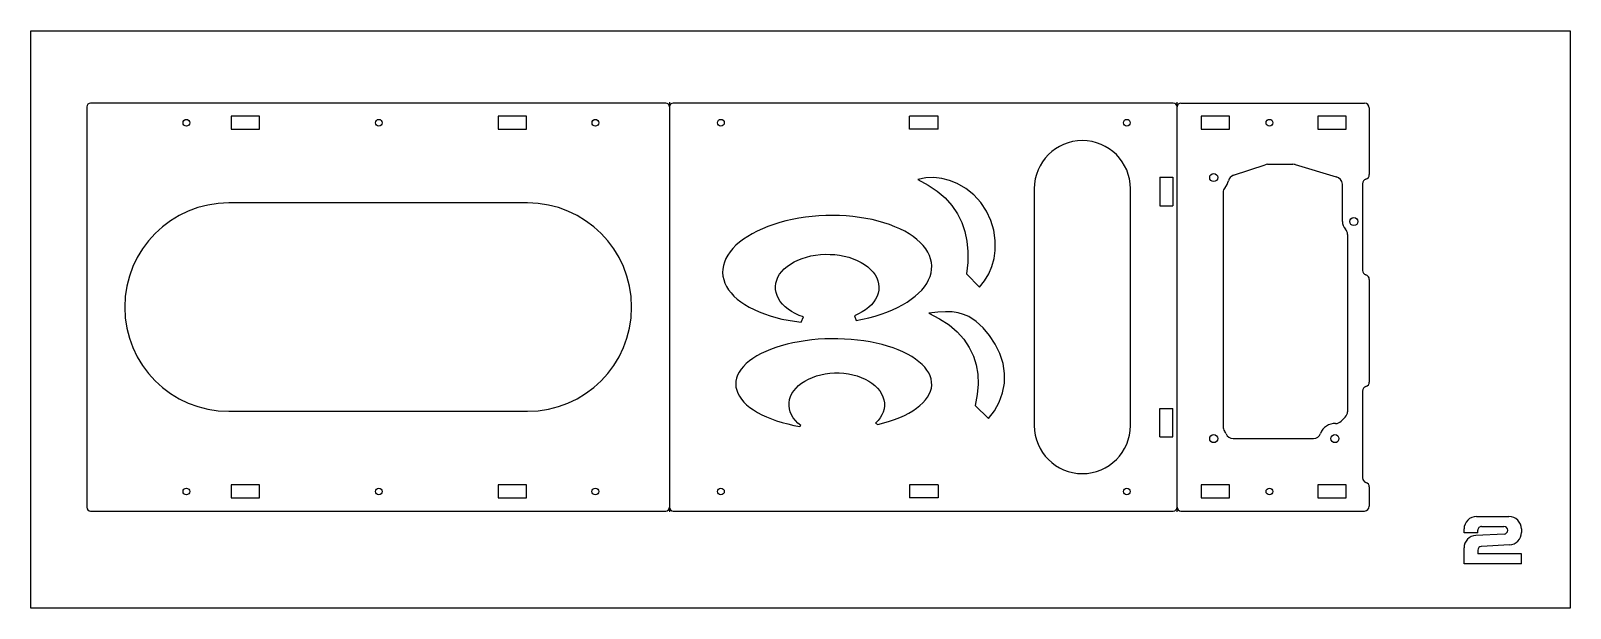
# Model space of a CAD drawing. Header units: inches. Extents: x -1306 to -493, y 1035 to 1340.
import ezdxf

# ---------------------------------------------------------------- set-up
doc = ezdxf.new("R2010")
doc.units = ezdxf.units.IN
doc.header["$MEASUREMENT"] = 0
doc.linetypes.add('Continuous2', pattern=[0])

msp = doc.modelspace()

# ---------------------------------------------------------------- linework, layer by layer
at = {"color": 2, "linetype": 'Continuous2', "lineweight": -3, "true_color": 0xffff00}
for p, q in [((-1306.22, 1339.94), (-493.42, 1339.94)), ((-1306.22, 1035.14), (-1306.22, 1339.94)), ((-493.42, 1339.94), (-493.42, 1035.14)), ((-493.42, 1035.14), (-1306.22, 1035.14))]:
    msp.add_line(p, q, dxfattribs=at)
at = {"color": 1, "linetype": 'Continuous2', "lineweight": -3, "true_color": 0xff0000}
for p, q in [((-971, 1301.73), (-1274.65, 1301.73)), ((-703, 1301.73), (-967, 1301.73)), ((-699, 1301.73), (-602, 1301.73)), ((-1276.65, 1299.73), (-1276.65, 1088.45)), ((-599.5, 1299.23), (-599.5, 1264)), ((-603, 1259.23), (-603, 1213.43)), ((-599.5, 1208.66), (-599.5, 1154.52)), ((-603, 1149.75), (-603, 1103.95)), ((-599.5, 1099.18), (-599.5, 1088.95)), ((-1274.65, 1086.45), (-971, 1086.45)), ((-967, 1086.45), (-703, 1086.45)), ((-699, 1086.45), (-602, 1086.45))]:
    msp.add_line(p, q, dxfattribs=at)
at = {"color": 5, "linetype": 'Continuous2', "lineweight": -3, "true_color": 0x0000ff}
for p, q in [((-969, 1302.23), (-969, 1085.95)), ((-701, 1085.95), (-701, 1302.23)), ((-1185.45, 1294.85), (-1200.45, 1294.85)), ((-1200.45, 1294.85), (-1200.45, 1287.99)), ((-1185.45, 1287.99), (-1185.45, 1294.85)), ((-1044.45, 1294.85), (-1059.45, 1294.85)), ((-1059.45, 1294.85), (-1059.45, 1287.99)), ((-1044.45, 1287.99), (-1044.45, 1294.85)), ((-827.18, 1294.85), (-842.18, 1294.85)), ((-842.18, 1287.99), (-842.18, 1294.85)), ((-827.18, 1287.99), (-827.18, 1294.85)), ((-673.3, 1294.85), (-688.3, 1294.85)), ((-688.3, 1294.85), (-688.3, 1287.99)), ((-673.3, 1287.99), (-673.3, 1294.85)), ((-611.7, 1294.85), (-626.7, 1294.85)), ((-626.7, 1294.85), (-626.7, 1287.99)), ((-611.7, 1287.99), (-611.7, 1294.85)), ((-1200.45, 1287.99), (-1185.45, 1287.99)), ((-1059.45, 1287.99), (-1044.45, 1287.99)), ((-827.18, 1287.99), (-842.18, 1287.99)), ((-688.3, 1287.99), (-673.3, 1287.99)), ((-626.7, 1287.99), (-611.7, 1287.99)), ((-671.2, 1263.68), (-654.49, 1269.26)), ((-653.22, 1269.47), (-639.81, 1269.47)), ((-638.67, 1269.3), (-617.07, 1262.86)), ((-833.7, 1262.27), (-837.92, 1261.39)), ((-837.92, 1261.39), (-832.46, 1258.52)), ((-829.45, 1262.46), (-833.7, 1262.27)), ((-825.24, 1262.01), (-829.45, 1262.46)), ((-821.11, 1260.96), (-825.24, 1262.01)), ((-817.13, 1259.36), (-821.11, 1260.96)), ((-710.13, 1262.59), (-703.27, 1262.59)), ((-710.13, 1262.59), (-710.13, 1247.59)), ((-703.27, 1262.59), (-703.27, 1247.59)), ((-832.46, 1258.52), (-827.64, 1255.29)), ((-827.64, 1255.29), (-823.44, 1251.69)), ((-812.46, 1256.66), (-817.13, 1259.36)), ((-808.24, 1253.26), (-812.46, 1256.66)), ((-804.58, 1249.26), (-808.24, 1253.26)), ((-776.4, 1256.59), (-776.4, 1131.59)), ((-725.6, 1131.59), (-725.6, 1256.59)), ((-676.65, 1254.52), (-676.65, 1130.98)), ((-613.67, 1239.26), (-613.67, 1258.91)), ((-1044, 1249.09), (-1201.65, 1249.09)), ((-823.44, 1251.69), (-819.87, 1247.72)), ((-819.87, 1247.72), (-816.93, 1243.39)), ((-801.6, 1244.74), (-804.58, 1249.26)), ((-799.32, 1239.82), (-801.6, 1244.74)), ((-710.13, 1247.59), (-703.27, 1247.59)), ((-919.91, 1235.46), (-922.67, 1234.2)), ((-917.01, 1236.63), (-919.91, 1235.46)), ((-913.97, 1237.71), (-917.01, 1236.63)), ((-910.81, 1238.69), (-913.97, 1237.71)), ((-907.55, 1239.56), (-910.81, 1238.69)), ((-904.19, 1240.32), (-907.55, 1239.56)), ((-900.75, 1240.96), (-904.19, 1240.32)), ((-897.25, 1241.5), (-900.75, 1240.96)), ((-893.7, 1241.91), (-897.25, 1241.5)), ((-890.11, 1242.21), (-893.7, 1241.91)), ((-886.51, 1242.39), (-890.11, 1242.21)), ((-882.9, 1242.44), (-886.51, 1242.39)), ((-879.31, 1242.38), (-882.9, 1242.44)), ((-875.74, 1242.19), (-879.31, 1242.38)), ((-872.22, 1241.88), (-875.74, 1242.19)), ((-868.75, 1241.45), (-872.22, 1241.88)), ((-865.36, 1240.91), (-868.75, 1241.45)), ((-862.05, 1240.25), (-865.36, 1240.91)), ((-858.84, 1239.48), (-862.05, 1240.25)), ((-855.75, 1238.6), (-858.84, 1239.48)), ((-852.78, 1237.62), (-855.75, 1238.6)), ((-849.96, 1236.53), (-852.78, 1237.62)), ((-847.29, 1235.35), (-849.96, 1236.53)), ((-816.93, 1243.39), (-814.61, 1238.69)), ((-814.61, 1238.69), (-813, 1233.92)), ((-797.78, 1234.63), (-799.32, 1239.82)), ((-932.02, 1228.33), (-933.88, 1226.7)), ((-929.95, 1229.91), (-932.02, 1228.33)), ((-927.7, 1231.41), (-929.95, 1229.91)), ((-925.27, 1232.84), (-927.7, 1231.41)), ((-922.67, 1234.2), (-925.27, 1232.84)), ((-844.78, 1234.08), (-847.29, 1235.35)), ((-842.45, 1232.72), (-844.78, 1234.08)), ((-840.3, 1231.28), (-842.45, 1232.72)), ((-838.35, 1229.77), (-840.3, 1231.28)), ((-836.6, 1228.19), (-838.35, 1229.77)), ((-835.06, 1226.55), (-836.6, 1228.19)), ((-813, 1233.92), (-811.96, 1228.82)), ((-811.96, 1228.82), (-811.47, 1223.4)), ((-797.01, 1229.29), (-797.78, 1234.63)), ((-797.01, 1223.91), (-797.01, 1229.29)), ((-611.01, 1232.47), (-611.01, 1138.84)), ((-939.22, 1219.69), (-940, 1217.86)), ((-938.22, 1221.5), (-939.22, 1219.69)), ((-936.99, 1223.27), (-938.22, 1221.5)), ((-935.54, 1225.01), (-936.99, 1223.27)), ((-933.88, 1226.7), (-935.54, 1225.01)), ((-901.17, 1218.89), (-898.99, 1219.76)), ((-898.99, 1219.76), (-896.7, 1220.49)), ((-896.7, 1220.49), (-894.3, 1221.07)), ((-894.3, 1221.07), (-891.84, 1221.52)), ((-891.84, 1221.52), (-889.32, 1221.81)), ((-889.32, 1221.81), (-886.76, 1221.95)), ((-886.76, 1221.95), (-884.2, 1221.93)), ((-884.2, 1221.93), (-881.66, 1221.77)), ((-881.66, 1221.77), (-879.14, 1221.45)), ((-879.14, 1221.45), (-876.69, 1220.98)), ((-876.69, 1220.98), (-874.31, 1220.36)), ((-874.31, 1220.36), (-872.04, 1219.61)), ((-872.04, 1219.61), (-869.88, 1218.72)), ((-833.73, 1224.85), (-835.06, 1226.55)), ((-832.63, 1223.11), (-833.73, 1224.85)), ((-831.75, 1221.33), (-832.63, 1223.11)), ((-831.11, 1219.52), (-831.75, 1221.33)), ((-830.69, 1217.69), (-831.11, 1219.52)), ((-811.47, 1223.4), (-811.53, 1217.65)), ((-798.71, 1215.55), (-797.6, 1219.67)), ((-797.6, 1219.67), (-797.01, 1223.91)), ((-940.85, 1214.15), (-940.93, 1212.29)), ((-940.93, 1212.29), (-940.77, 1210.44)), ((-940.54, 1216.01), (-940.85, 1214.15)), ((-940, 1217.86), (-940.54, 1216.01)), ((-911.72, 1209.86), (-910.82, 1211.39)), ((-910.82, 1211.39), (-909.69, 1212.87)), ((-909.69, 1212.87), (-908.36, 1214.27)), ((-908.36, 1214.27), (-906.82, 1215.58)), ((-906.82, 1215.58), (-905.1, 1216.8)), ((-905.1, 1216.8), (-903.21, 1217.91)), ((-903.21, 1217.91), (-901.17, 1218.89)), ((-869.88, 1218.72), (-867.87, 1217.71)), ((-867.87, 1217.71), (-866.01, 1216.58)), ((-866.01, 1216.58), (-864.32, 1215.34)), ((-864.32, 1215.34), (-862.82, 1214.01)), ((-862.82, 1214.01), (-861.53, 1212.6)), ((-861.53, 1212.6), (-860.44, 1211.11)), ((-860.44, 1211.11), (-859.58, 1209.57)), ((-831.39, 1210.27), (-830.87, 1212.12)), ((-830.87, 1212.12), (-830.57, 1213.98)), ((-830.52, 1215.84), (-830.69, 1217.69)), ((-830.57, 1213.98), (-830.52, 1215.84)), ((-811.53, 1217.65), (-812.16, 1211.58)), ((-812.16, 1211.58), (-805.36, 1204.53)), ((-802.58, 1207.92), (-800.37, 1211.61)), ((-800.37, 1211.61), (-798.71, 1215.55)), ((-940.77, 1210.44), (-940.37, 1208.61)), ((-940.37, 1208.61), (-939.74, 1206.79)), ((-939.74, 1206.79), (-938.88, 1205.01)), ((-938.88, 1205.01), (-937.8, 1203.27)), ((-937.8, 1203.27), (-936.49, 1201.57)), ((-913.04, 1205.02), (-912.84, 1206.66)), ((-913.01, 1203.38), (-913.04, 1205.02)), ((-912.73, 1201.75), (-913.01, 1203.38)), ((-912.84, 1206.66), (-912.4, 1208.27)), ((-912.4, 1208.27), (-911.72, 1209.86)), ((-859.58, 1209.57), (-858.95, 1207.98)), ((-858.95, 1207.98), (-858.55, 1206.35)), ((-858.47, 1203.08), (-858.79, 1201.45)), ((-858.55, 1206.35), (-858.39, 1204.72)), ((-858.39, 1204.72), (-858.47, 1203.08)), ((-837.43, 1201.42), (-835.78, 1203.11)), ((-835.78, 1203.11), (-834.35, 1204.85)), ((-834.35, 1204.85), (-833.14, 1206.63)), ((-833.14, 1206.63), (-832.15, 1208.44)), ((-832.15, 1208.44), (-831.39, 1210.27)), ((-805.36, 1204.53), (-802.58, 1207.92)), ((-936.49, 1201.57), (-934.96, 1199.93)), ((-934.96, 1199.93), (-933.23, 1198.34)), ((-933.23, 1198.34), (-931.29, 1196.83)), ((-931.29, 1196.83), (-929.15, 1195.38)), ((-929.15, 1195.38), (-926.84, 1194.02)), ((-912.22, 1200.14), (-912.73, 1201.75)), ((-911.47, 1198.57), (-912.22, 1200.14)), ((-910.5, 1197.05), (-911.47, 1198.57)), ((-909.31, 1195.6), (-910.5, 1197.05)), ((-907.92, 1194.22), (-909.31, 1195.6)), ((-862.37, 1195.33), (-863.8, 1193.97)), ((-861.14, 1196.78), (-862.37, 1195.33)), ((-860.13, 1198.28), (-861.14, 1196.78)), ((-859.34, 1199.84), (-860.13, 1198.28)), ((-858.79, 1201.45), (-859.34, 1199.84)), ((-848.58, 1193.9), (-845.99, 1195.25)), ((-845.99, 1195.25), (-843.57, 1196.69)), ((-843.57, 1196.69), (-841.33, 1198.2)), ((-841.33, 1198.2), (-839.28, 1199.78)), ((-839.28, 1199.78), (-837.43, 1201.42)), ((-926.84, 1194.02), (-924.34, 1192.74)), ((-924.34, 1192.74), (-921.68, 1191.55)), ((-921.68, 1191.55), (-918.87, 1190.46)), ((-918.87, 1190.46), (-915.91, 1189.46)), ((-915.91, 1189.46), (-912.83, 1188.58)), ((-912.83, 1188.58), (-909.63, 1187.8)), ((-909.63, 1187.8), (-906.33, 1187.13)), ((-906.33, 1192.93), (-907.92, 1194.22)), ((-904.56, 1191.75), (-906.33, 1192.93)), ((-906.33, 1187.13), (-902.94, 1186.58)), ((-902.62, 1190.67), (-904.56, 1191.75)), ((-900.53, 1189.72), (-902.62, 1190.67)), ((-898.32, 1188.9), (-900.53, 1189.72)), ((-899.48, 1186.14), (-898.32, 1188.9)), ((-869.2, 1190.49), (-871.31, 1189.56)), ((-871.31, 1189.56), (-870.44, 1187.07)), ((-870.44, 1187.07), (-867, 1187.73)), ((-867.23, 1191.54), (-869.2, 1190.49)), ((-865.43, 1192.71), (-867.23, 1191.54)), ((-867, 1187.73), (-863.65, 1188.5)), ((-863.8, 1193.97), (-865.43, 1192.71)), ((-863.65, 1188.5), (-860.39, 1189.38)), ((-860.39, 1189.38), (-857.24, 1190.36)), ((-857.24, 1190.36), (-854.22, 1191.45)), ((-854.22, 1191.45), (-851.32, 1192.63)), ((-851.32, 1192.63), (-848.58, 1193.9)), ((-827.36, 1191.44), (-832, 1190.88)), ((-832, 1190.88), (-826.35, 1187.93)), ((-823.31, 1191.66), (-827.36, 1191.44)), ((-826.35, 1187.93), (-821.39, 1184.66)), ((-819.75, 1191.55), (-823.31, 1191.66)), ((-816.57, 1191.09), (-819.75, 1191.55)), ((-813.69, 1190.25), (-816.57, 1191.09)), ((-810.99, 1189.04), (-813.69, 1190.25)), ((-807.12, 1186.49), (-810.99, 1189.04)), ((-902.94, 1186.58), (-899.48, 1186.14)), ((-821.39, 1184.66), (-817.12, 1181.05)), ((-817.12, 1181.05), (-813.55, 1177.1)), ((-803.4, 1183.12), (-807.12, 1186.49)), ((-799.97, 1179.07), (-803.4, 1183.12)), ((-796.97, 1174.5), (-799.97, 1179.07)), ((-918.16, 1170.7), (-920.59, 1169.54)), ((-915.57, 1171.77), (-918.16, 1170.7)), ((-912.82, 1172.77), (-915.57, 1171.77)), ((-909.94, 1173.67), (-912.82, 1172.77)), ((-906.93, 1174.49), (-909.94, 1173.67)), ((-903.8, 1175.21), (-906.93, 1174.49)), ((-900.58, 1175.83), (-903.8, 1175.21)), ((-897.28, 1176.35), (-900.58, 1175.83)), ((-893.91, 1176.76), (-897.28, 1176.35)), ((-890.48, 1177.07), (-893.91, 1176.76)), ((-887.02, 1177.27), (-890.48, 1177.07)), ((-883.54, 1177.36), (-887.02, 1177.27)), ((-880.05, 1177.35), (-883.54, 1177.36)), ((-876.57, 1177.23), (-880.05, 1177.35)), ((-873.12, 1177), (-876.57, 1177.23)), ((-869.7, 1176.66), (-873.12, 1177)), ((-866.35, 1176.21), (-869.7, 1176.66)), ((-863.07, 1175.67), (-866.35, 1176.21)), ((-859.87, 1175.02), (-863.07, 1175.67)), ((-856.78, 1174.27), (-859.87, 1175.02)), ((-853.8, 1173.43), (-856.78, 1174.27)), ((-850.95, 1172.5), (-853.8, 1173.43)), ((-848.25, 1171.49), (-850.95, 1172.5)), ((-845.7, 1170.39), (-848.25, 1171.49)), ((-813.55, 1177.1), (-810.68, 1172.83)), ((-810.68, 1172.83), (-808.49, 1168.23)), ((-794.56, 1169.54), (-796.97, 1174.5)), ((-929.94, 1162.78), (-931.19, 1161.28)), ((-928.48, 1164.25), (-929.94, 1162.78)), ((-926.8, 1165.66), (-928.48, 1164.25)), ((-924.92, 1167.02), (-926.8, 1165.66)), ((-922.85, 1168.31), (-924.92, 1167.02)), ((-920.59, 1169.54), (-922.85, 1168.31)), ((-843.31, 1169.21), (-845.7, 1170.39)), ((-841.11, 1167.96), (-843.31, 1169.21)), ((-839.09, 1166.65), (-841.11, 1167.96)), ((-837.26, 1165.28), (-839.09, 1166.65)), ((-835.64, 1163.85), (-837.26, 1165.28)), ((-834.24, 1162.38), (-835.64, 1163.85)), ((-833.05, 1160.86), (-834.24, 1162.38)), ((-808.49, 1168.23), (-807.07, 1163.59)), ((-807.07, 1163.59), (-806.26, 1158.65)), ((-792.87, 1164.36), (-794.56, 1169.54)), ((-792.04, 1159.1), (-792.87, 1164.36)), ((-933.92, 1154.98), (-934.02, 1153.37)), ((-933.59, 1156.58), (-933.92, 1154.98)), ((-933.02, 1158.17), (-933.59, 1156.58)), ((-932.22, 1159.74), (-933.02, 1158.17)), ((-931.19, 1161.28), (-932.22, 1159.74)), ((-899.24, 1153.92), (-897.49, 1155.07)), ((-897.49, 1155.07), (-895.58, 1156.09)), ((-895.58, 1156.09), (-893.53, 1156.99)), ((-893.53, 1156.99), (-891.36, 1157.75)), ((-891.36, 1157.75), (-889.08, 1158.37)), ((-889.08, 1158.37), (-886.73, 1158.84)), ((-886.73, 1158.84), (-884.32, 1159.15)), ((-884.32, 1159.15), (-881.87, 1159.31)), ((-881.87, 1159.31), (-879.41, 1159.3)), ((-879.41, 1159.3), (-876.97, 1159.14)), ((-876.97, 1159.14), (-874.56, 1158.82)), ((-874.56, 1158.82), (-872.2, 1158.35)), ((-872.2, 1158.35), (-869.93, 1157.73)), ((-869.93, 1157.73), (-867.76, 1156.96)), ((-867.76, 1156.96), (-865.71, 1156.06)), ((-865.71, 1156.06), (-863.81, 1155.03)), ((-863.81, 1155.03), (-862.07, 1153.88)), ((-832.08, 1159.31), (-833.05, 1160.86)), ((-831.34, 1157.74), (-832.08, 1159.31)), ((-830.84, 1156.15), (-831.34, 1157.74)), ((-830.57, 1154.54), (-830.84, 1156.15)), ((-830.53, 1152.93), (-830.57, 1154.54)), ((-806.26, 1158.65), (-806.07, 1153.42)), ((-792.14, 1153.89), (-792.04, 1159.1)), ((-934.02, 1153.37), (-933.89, 1151.76)), ((-933.89, 1151.76), (-933.52, 1150.16)), ((-933.52, 1150.16), (-932.92, 1148.57)), ((-932.92, 1148.57), (-932.09, 1147.01)), ((-932.09, 1147.01), (-931.03, 1145.48)), ((-905.58, 1145.24), (-905.07, 1146.84)), ((-905.07, 1146.84), (-904.33, 1148.39)), ((-904.33, 1148.39), (-903.37, 1149.89)), ((-903.37, 1149.89), (-902.19, 1151.32)), ((-902.19, 1151.32), (-900.81, 1152.67)), ((-900.81, 1152.67), (-899.24, 1153.92)), ((-862.07, 1153.88), (-860.5, 1152.63)), ((-860.5, 1152.63), (-859.12, 1151.28)), ((-859.12, 1151.28), (-857.95, 1149.84)), ((-857.95, 1149.84), (-857, 1148.34)), ((-857, 1148.34), (-856.27, 1146.79)), ((-856.27, 1146.79), (-855.77, 1145.19)), ((-833.84, 1145.06), (-832.72, 1146.59)), ((-832.72, 1146.59), (-831.83, 1148.14)), ((-831.83, 1148.14), (-831.16, 1149.72)), ((-831.16, 1149.72), (-830.73, 1151.32)), ((-830.73, 1151.32), (-830.53, 1152.93)), ((-806.5, 1147.9), (-807.54, 1142.08)), ((-806.07, 1153.42), (-806.5, 1147.9)), ((-794.86, 1143.95), (-793.1, 1148.8)), ((-793.1, 1148.8), (-792.14, 1153.89)), ((-1201.65, 1139.09), (-1044, 1139.09)), ((-931.03, 1145.48), (-929.75, 1143.98)), ((-929.75, 1143.98), (-928.25, 1142.52)), ((-928.25, 1142.52), (-926.55, 1141.12)), ((-926.55, 1141.12), (-924.64, 1139.77)), ((-924.64, 1139.77), (-922.54, 1138.48)), ((-922.54, 1138.48), (-920.26, 1137.26)), ((-905.87, 1141.99), (-905.85, 1143.62)), ((-905.66, 1140.37), (-905.87, 1141.99)), ((-905.85, 1143.62), (-905.58, 1145.24)), ((-905.22, 1138.76), (-905.66, 1140.37)), ((-904.54, 1137.2), (-905.22, 1138.76)), ((-856.16, 1138.71), (-856.84, 1137.15)), ((-855.7, 1140.32), (-856.16, 1138.71)), ((-855.77, 1145.19), (-855.51, 1143.57)), ((-855.48, 1141.94), (-855.7, 1140.32)), ((-855.51, 1143.57), (-855.48, 1141.94)), ((-844.94, 1136.94), (-842.61, 1138.14)), ((-842.61, 1138.14), (-840.46, 1139.41)), ((-840.46, 1139.41), (-838.5, 1140.74)), ((-838.5, 1140.74), (-836.74, 1142.13)), ((-836.74, 1142.13), (-835.18, 1143.57)), ((-835.18, 1143.57), (-833.84, 1145.06)), ((-807.54, 1142.08), (-800.5, 1135.28)), ((-800.5, 1135.28), (-797.35, 1139.41)), ((-797.35, 1139.41), (-794.86, 1143.95)), ((-710.13, 1140.59), (-703.27, 1140.59)), ((-710.13, 1125.59), (-710.13, 1140.59)), ((-703.27, 1125.59), (-703.27, 1140.59)), ((-920.26, 1137.26), (-917.8, 1136.12)), ((-917.8, 1136.12), (-915.19, 1135.05)), ((-915.19, 1135.05), (-912.42, 1134.07)), ((-912.42, 1134.07), (-909.52, 1133.18)), ((-909.52, 1133.18), (-906.49, 1132.38)), ((-906.49, 1132.38), (-903.35, 1131.67)), ((-903.63, 1135.68), (-904.54, 1137.2)), ((-902.51, 1134.23), (-903.63, 1135.68)), ((-903.35, 1131.67), (-900.12, 1131.06)), ((-901.17, 1132.86), (-902.51, 1134.23)), ((-899.65, 1131.59), (-901.17, 1132.86)), ((-900.12, 1131.06), (-899.65, 1131.59)), ((-858.89, 1134.19), (-860.23, 1132.82)), ((-860.23, 1132.82), (-858.9, 1132.17)), ((-858.9, 1132.17), (-855.84, 1132.95)), ((-857.76, 1135.64), (-858.89, 1134.19)), ((-856.84, 1137.15), (-857.76, 1135.64)), ((-855.84, 1132.95), (-852.9, 1133.82)), ((-852.9, 1133.82), (-850.1, 1134.78)), ((-850.1, 1134.78), (-847.44, 1135.82)), ((-847.44, 1135.82), (-844.94, 1136.94)), ((-614.38, 1133.82), (-612.18, 1136.02)), ((-710.13, 1125.59), (-703.27, 1125.59)), ((-671.41, 1124.66), (-628.97, 1124.66)), ((-1185.45, 1100.19), (-1200.45, 1100.19)), ((-1200.45, 1100.19), (-1200.45, 1093.33)), ((-1185.45, 1093.33), (-1185.45, 1100.19)), ((-1044.45, 1100.19), (-1059.45, 1100.19)), ((-1059.45, 1100.19), (-1059.45, 1093.33)), ((-1044.45, 1093.33), (-1044.45, 1100.19)), ((-827.18, 1100.19), (-842.18, 1100.19)), ((-842.18, 1100.19), (-842.18, 1093.33)), ((-827.18, 1100.19), (-827.18, 1093.33)), ((-673.3, 1100.19), (-688.3, 1100.19)), ((-688.3, 1100.19), (-688.3, 1093.33)), ((-673.3, 1093.33), (-673.3, 1100.19)), ((-611.7, 1100.19), (-626.7, 1100.19)), ((-626.7, 1100.19), (-626.7, 1093.33)), ((-611.7, 1093.33), (-611.7, 1100.19)), ((-1200.45, 1093.33), (-1185.45, 1093.33)), ((-1059.45, 1093.33), (-1044.45, 1093.33)), ((-827.18, 1093.33), (-842.18, 1093.33)), ((-688.3, 1093.33), (-673.3, 1093.33)), ((-626.7, 1093.33), (-611.7, 1093.33))]:
    msp.add_line(p, q, dxfattribs=at)
at = {"color": 3, "linetype": 'Continuous2', "lineweight": -3, "true_color": 0x00ff00}
for p, q in [((-542.88, 1083.54), (-525.77, 1083.54)), ((-549.46, 1074.99), (-549.46, 1076.96)), ((-542.22, 1074.99), (-549.46, 1074.99)), ((-528.3, 1074.3), (-543.21, 1073.56)), ((-542.22, 1074.99), (-542.22, 1076.3)), ((-540.25, 1078.28), (-528.4, 1078.28)), ((-526.43, 1076.27), (-526.43, 1076.3)), ((-519.19, 1076.96), (-519.19, 1075.09)), ((-549.46, 1058.54), (-549.46, 1066.98)), ((-542.22, 1065.81), (-542.22, 1063.8)), ((-525.44, 1068.52), (-540.34, 1067.78)), ((-519.19, 1058.54), (-549.46, 1058.54)), ((-519.19, 1063.8), (-542.22, 1063.8)), ((-519.19, 1058.54), (-519.19, 1063.8))]:
    msp.add_line(p, q, dxfattribs=at)
at = {"color": 5, "linetype": 'Continuous2', "lineweight": -3, "true_color": 0x0000ff}
for centre, radius in [((-1224.08, 1291.41), 1.77), ((-1122.45, 1291.41), 1.77), ((-1008.13, 1291.41), 1.77), ((-941.83, 1291.42), 1.78), ((-727.54, 1291.42), 1.78), ((-652.23, 1291.42), 1.78), ((-681.65, 1262.46), 2.13), ((-607.67, 1239.26), 2.13), ((-681.65, 1124.66), 2.13), ((-617.65, 1124.66), 2.13), ((-1224.08, 1096.77), 1.77), ((-1122.45, 1096.77), 1.78), ((-1008.13, 1096.77), 1.78), ((-941.83, 1096.76), 1.78), ((-727.54, 1096.76), 1.77), ((-652.23, 1096.76), 1.78)]:
    msp.add_circle(centre, radius, dxfattribs=at)
at = {"color": 1, "linetype": 'Continuous2', "lineweight": -3, "true_color": 0xff0000}
for centre, radius, start, end in [((-1274.65, 1299.73), 2, 90, 180), ((-971, 1299.73), 2, 360, 90), ((-967, 1299.73), 2, 90, 180), ((-703, 1299.73), 2, 360, 90), ((-699, 1299.73), 2, 90, 180), ((-602, 1299.23), 2.5, 0, 90), ((-600.5, 1259.23), 2.5, 107.4576, 180), ((-602, 1264), 2.5, 287.4576, 360), ((-600.5, 1213.43), 2.5, 180, 252.5424), ((-602, 1208.66), 2.5, 0, 72.5424), ((-602, 1154.52), 2.5, 287.4576, 0), ((-600.5, 1149.75), 2.5, 107.4576, 180), ((-600.5, 1103.95), 2.5, 180, 252.5424), ((-602, 1099.18), 2.5, 0, 72.5424), ((-1274.65, 1088.45), 2, 180, 270), ((-971, 1088.45), 2, 270, 0), ((-967, 1088.45), 2, 180, 270), ((-703, 1088.45), 2, 270, 0), ((-699, 1088.45), 2, 180, 270), ((-602, 1088.95), 2.5, 270, 0)]:
    msp.add_arc(centre, radius, start, end, dxfattribs=at)
at = {"color": 5, "linetype": 'Continuous2', "lineweight": -3, "true_color": 0x0000ff}
for centre, radius, start, end in [((-751, 1256.59), 25.4, 0, 180), ((-653.22, 1265.47), 4, 90, 108.46655), ((-639.81, 1265.47), 4, 73.39396, 90), ((-681.65, 1262.46), 8, 318.59038, 347.62808), ((-669.93, 1259.89), 4, 108.46655, 167.62808), ((-617.67, 1258.91), 4, 0, 81.31931), ((-672.65, 1254.52), 4, 138.59038, 180), ((-1201.65, 1194.09), 55, 90, 270), ((-1044, 1194.09), 55, 270, 90), ((-607.67, 1239.26), 6, 180, 222.77722), ((-615.01, 1232.47), 4, 0, 42.77722), ((-615.01, 1138.84), 4, 315, 0), ((-751, 1131.59), 25.4, 180, 0), ((-672.65, 1130.98), 4, 180, 215.0968), ((-617.65, 1124.66), 8, 87.8553, 160.52878), ((-617.2, 1136.65), 4, 267.8553, 315), ((-681.65, 1124.66), 7, 21.32369, 35.0968), ((-671.41, 1128.66), 4, 201.32369, 270), ((-628.97, 1128.66), 4, 270, 340.52878)]:
    msp.add_arc(centre, radius, start, end, dxfattribs=at)
at = {"color": 3, "linetype": 'Continuous2', "lineweight": -3, "true_color": 0x00ff00}
for centre, radius, start, end in [((-542.88, 1076.96), 6.58, 90, 180.00001), ((-525.77, 1076.96), 6.58, 0, 90), ((-542.88, 1066.98), 6.58, 92.8624, 180.00001), ((-540.25, 1076.3), 1.97, 90, 180.00001), ((-528.4, 1076.3), 1.97, 0, 90), ((-528.4, 1076.27), 1.97, 272.8624, 0), ((-525.77, 1075.09), 6.58, 272.8624, 360), ((-540.25, 1065.81), 1.97, 92.86241, 180.00001)]:
    msp.add_arc(centre, radius, start, end, dxfattribs=at)

doc.saveas('drawing.dxf')
